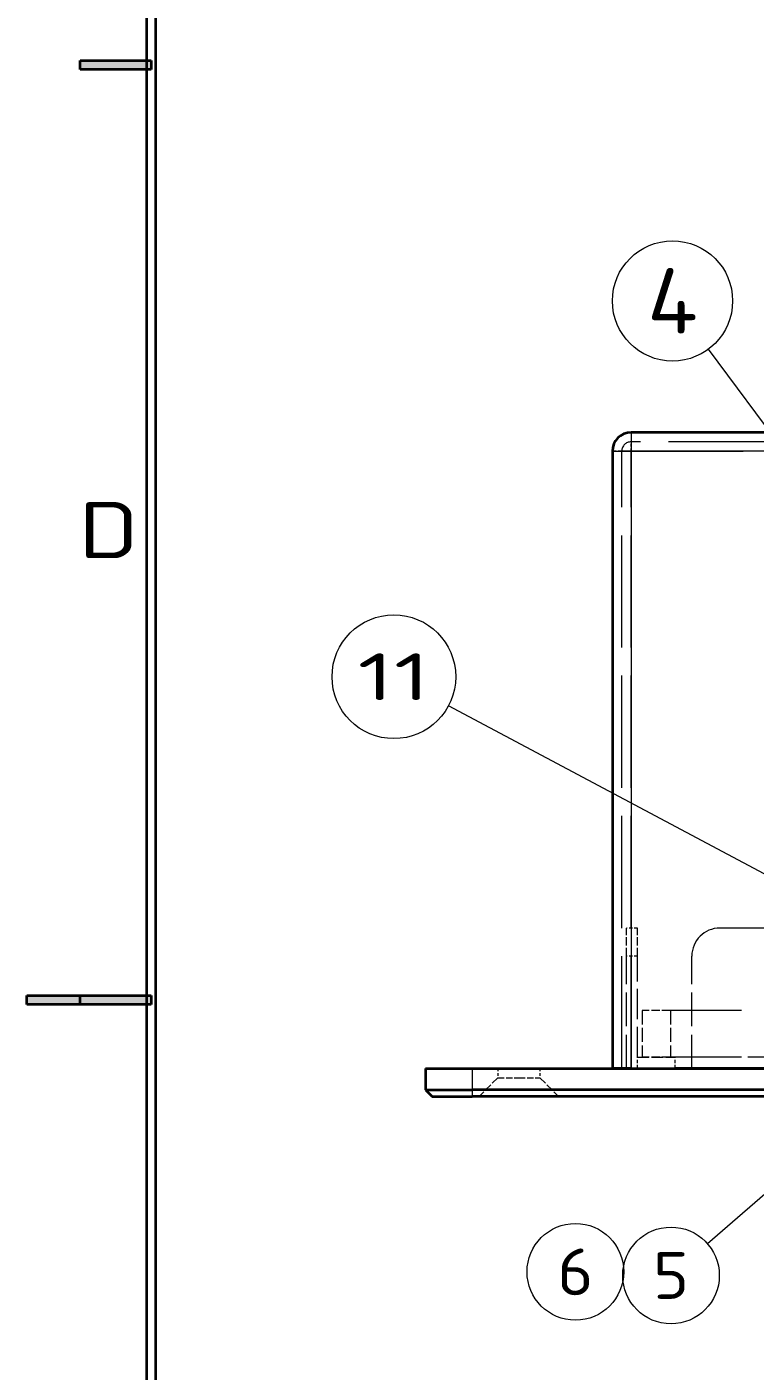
# Model space of a CAD drawing. Extents: x 23 to 587, y 4 to 413.
# Drawn here: x 23.4 to 62.3, y 198.7 to 270.5 of the extents above; entities that cross this region are included whole.
import ezdxf
from ezdxf.enums import TextEntityAlignment as Align

# ---------------------------------------------------------------- set-up
doc = ezdxf.new("R2010")
doc.units = 0
doc.linetypes.add('DASHED', pattern=[15, 12, -3])
doc.layers.get('0').update_dxf_attribs({"lineweight": 13})
doc.layers.add('3', color=7, linetype='Continuous', lineweight=13)
doc.styles.get("Standard").update_dxf_attribs({"font": 'isocp.shx'})

# ---------------------------------------------------------------- blocks, each defined once
blk = doc.blocks.new('BLOCK6470')
at = {"layer": '3', "color": 7, "lineweight": 13}
blk.add_text('D', height=3, dxfattribs=at).set_placement((26.112, 242.133), (29.343, 242.133), align=Align.FIT)
blk = doc.blocks.new('BLOCK6623')
at = {"layer": '3', "color": 7, "lineweight": 5}
blk.add_solid([(26.2, 218.262), (26.2, 218.738), (30, 218.262), (30, 218.738)], dxfattribs=at)
blk = doc.blocks.new('BLOCK6629')
at = {"layer": '3', "color": 7, "lineweight": 5}
blk.add_solid([(30, 218.738), (30, 218.262), (23.35, 218.738), (23.35, 218.262)], dxfattribs=at)
blk = doc.blocks.new('BLOCK6630')
at = {"layer": '3', "color": 7, "lineweight": 5}
blk.add_solid([(26.206, 268.263), (26.206, 268.737), (30.006, 268.263), (30.006, 268.737)], dxfattribs=at)
blk = doc.blocks.new('BLOCK6907')
at = {"color": 7, "lineweight": 13}
blk.add_line((-37.32, 2.26), (-59.83, -17.26), dxfattribs=at)
blk.add_circle((-63.73, -20.65), 5.17, dxfattribs=at)
blk.add_solid([(-39.56, -1.05), (-37.32, 2.26), (-40.91, 0.51)], dxfattribs=at)
blk.add_text('5', height=5, dxfattribs=at).set_placement((-65.67, -23.15), (-61.79, -23.15), align=Align.FIT)
blk = doc.blocks.new('BLOCK6912')
at = {"color": 7, "lineweight": 13}
blk.add_line((-35, 12.32), (-87.54, 40.27), dxfattribs=at)
blk.add_lwpolyline([(-38.9, 13.22), (-35, 12.32), (-37.92, 15.05)], dxfattribs=at)
blk.add_circle((-93.38, 43.38), 6.62, dxfattribs=at)
blk.add_text('11', height=5, dxfattribs=at).set_placement((-97.27, 40.88), (-89.5, 40.88), align=Align.FIT)
blk = doc.blocks.new('BLOCK6913')
at = {"color": 7, "lineweight": 13}
blk.add_line((-38.5, 49.83), (-59.73, 78.4), dxfattribs=at)
blk.add_lwpolyline([(-41.64, 52.31), (-38.5, 49.83), (-39.97, 53.55)], dxfattribs=at)
blk.add_circle((-63.57, 83.57), 6.43, dxfattribs=at)
blk.add_text('4', height=7, dxfattribs=at).set_placement((-66.29, 80.07), (-60.85, 80.07), align=Align.FIT)
blk = doc.blocks.new('BLOCK6914')
at = {"color": 7, "lineweight": 13}
blk.add_circle((-73.96, -20.26), 5.17, dxfattribs=at)
blk.add_text('6', height=5, dxfattribs=at).set_placement((-75.9, -22.76), (-72.02, -22.76), align=Align.FIT)
blk = doc.blocks.new('BLOCK6915')
at = {"color": 7, "lineweight": 13, "ltscale": 0.05}
for p in [(-68, 69.5), (-70, 67.5)]:
    blk.add_line(p, (-68, 67.5), dxfattribs=at)
at = {"color": 7, "lineweight": 35}
for p, q in [((68, 69.5), (-68, 69.5)), ((-70, 67.5), (-70, 1.5)), ((-85, 1.5), (85, 1.5)), ((-68, 1.5), (68, 1.5)), ((61.5, 1.5), (-61.5, 1.5)), ((85, -0.8), (-85, -0.8)), ((85, -1.5), (-85, -1.5))]:
    blk.add_line(p, q, dxfattribs=at)
at = {"color": 7, "linetype": 'DASHED', "lineweight": 13, "ltscale": 0.05}
for p, q in [((-68, 69.5), (-68, 67.5)), ((-68, 67.5), (-70, 67.5))]:
    blk.add_line(p, q, dxfattribs=at)
at = {"color": 7, "linetype": 'DASHED', "lineweight": 13}
for p, q in [((68, 68.5), (-68, 68.5)), ((-69, 1.5), (-69, 67.5)), ((68, 67.5), (-68, 67.5)), ((-68, 1.5), (-68, 67.5)), ((-68, 1.5), (-68, 67.5)), ((-68, 1.5), (-68, 67.5)), ((68, 67.5), (-68, 67.5)), ((-68, 67.5), (68, 67.5)), ((58.5, 16.5), (-58.5, 16.5)), ((63.8, 7.7), (-63.8, 7.7)), ((63.8, 2.7), (-63.8, 2.7)), ((61.5, 2.7), (-61.5, 2.7)), ((-85, -0.8), (85, -0.8))]:
    blk.add_line(p, q, dxfattribs=at)
at = {"color": 7, "linetype": 'DASHED', "lineweight": 13, "ltscale": 0.025}
for p, q in [((-68, 68.5), (-68, 67.5)), ((-68, 67.5), (-68, 68.5)), ((-68, 67.5), (-69, 67.5)), ((-68, 67.5), (-69, 67.5)), ((-82.25, 1.5), (-82.25, 0.5)), ((-82.25, 1.5), (-82.25, 0.5)), ((-77.75, 1.5), (-77.75, 0.5)), ((-77.75, 1.5), (-77.75, 0.5))]:
    blk.add_line(p, q, dxfattribs=at)
at = {"color": 7, "lineweight": 13}
for p, q in [((68, 67.5), (-68, 67.5)), ((-68, 67.5), (-68, 1.5))]:
    blk.add_line(p, q, dxfattribs=at)
at = {"color": 7, "linetype": 'DASHED', "lineweight": 13, "ltscale": 0.075}
for p, q in [((-68.5, 13.5), (-68.5, 16.5)), ((-67.3, 13.5), (-67.3, 16.5)), ((-63.8, 7.7), (-66.8, 7.7)), ((-63.8, 2.7), (-66.8, 2.7))]:
    blk.add_line(p, q, dxfattribs=at)
at = {"color": 7, "linetype": 'DASHED', "lineweight": 13, "ltscale": 0.03}
for p, q in [((-67.3, 16.5), (-68.5, 16.5)), ((-67.3, 13.5), (-68.5, 13.5)), ((-67.3, 13.5), (-68.5, 13.5)), ((-67.3, 1.5), (-67.3, 2.7)), ((-63.3, 1.5), (-63.3, 2.7)), ((-63.3, 1.5), (-63.3, 2.7))]:
    blk.add_line(p, q, dxfattribs=at)
at = {"color": 7, "linetype": 'DASHED', "lineweight": 13, "ltscale": 0.3}
for p, q in [((-68.5, 1.5), (-68.5, 13.5)), ((-61.5, 1.5), (-61.5, 13.5))]:
    blk.add_line(p, q, dxfattribs=at)
at = {"color": 7, "linetype": 'DASHED', "lineweight": 13, "ltscale": 0.27}
blk.add_line((-67.3, 2.7), (-67.3, 13.5), dxfattribs=at)
at = {"color": 7, "linetype": 'DASHED', "lineweight": 13, "ltscale": 0.125}
for p, q in [((-66.8, 7.7), (-66.8, 2.7)), ((-63.8, 7.7), (-63.8, 2.7)), ((-63.8, 7.7), (-63.8, 2.7)), ((-90, -0.8), (-85, -0.8))]:
    blk.add_line(p, q, dxfattribs=at)
at = {"color": 7, "lineweight": 35, "ltscale": 0.125}
for p, q in [((-90, 1.5), (-85, 1.5)), ((-90, -0.8), (-85, -0.8))]:
    blk.add_line(p, q, dxfattribs=at)
at = {"color": 7, "lineweight": 35, "ltscale": 0.0575}
blk.add_line((-90, 1.5), (-90, -0.8), dxfattribs=at)
at = {"color": 7, "lineweight": 13, "ltscale": 0.0575}
blk.add_line((-85, 1.5), (-85, -0.8), dxfattribs=at)
at = {"color": 7, "linetype": 'DASHED', "lineweight": 13, "ltscale": 0.0575}
blk.add_line((-85, 1.5), (-85, -0.8), dxfattribs=at)
at = {"color": 7, "lineweight": 35, "ltscale": 0.05}
blk.add_line((-68, 1.5), (-70, 1.5), dxfattribs=at)
at = {"color": 7, "lineweight": 35, "ltscale": 0.03}
blk.add_line((-68.5, 1.5), (-67.3, 1.5), dxfattribs=at)
at = {"color": 7, "linetype": 'DASHED', "lineweight": 13, "ltscale": 0.1}
blk.add_line((-67.3, 2.7), (-63.3, 2.7), dxfattribs=at)
at = {"color": 7, "lineweight": 35, "ltscale": 0.1}
blk.add_line((-67.3, 1.5), (-63.3, 1.5), dxfattribs=at)
at = {"color": 7, "linetype": 'DASHED', "lineweight": 13, "ltscale": 0.045}
blk.add_line((-61.5, 2.7), (-63.3, 2.7), dxfattribs=at)
at = {"color": 7, "lineweight": 35, "ltscale": 0.045}
blk.add_line((-61.5, 1.5), (-63.3, 1.5), dxfattribs=at)
at = {"color": 7, "linetype": 'DASHED', "lineweight": 13, "ltscale": 0.070711}
for p, q in [((-82.25, 0.5), (-84.25, -1.5)), ((-82.25, 0.5), (-84.25, -1.5)), ((-77.75, 0.5), (-75.75, -1.5)), ((-77.75, 0.5), (-75.75, -1.5))]:
    blk.add_line(p, q, dxfattribs=at)
at = {"color": 7, "linetype": 'DASHED', "lineweight": 13, "ltscale": 0.05625}
for p, q in [((-82.25, 0.5), (-80, 0.5)), ((-82.25, 0.5), (-80, 0.5)), ((-80, 0.5), (-77.75, 0.5)), ((-80, 0.5), (-77.75, 0.5))]:
    blk.add_line(p, q, dxfattribs=at)
at = {"color": 7, "lineweight": 35, "ltscale": 0.024749}
blk.add_line((-90, -0.8), (-89.3, -1.5), dxfattribs=at)
at = {"color": 7, "lineweight": 13, "ltscale": 0.0175}
blk.add_line((-85, -0.8), (-85, -1.5), dxfattribs=at)
at = {"color": 7, "linetype": 'DASHED', "lineweight": 13, "ltscale": 0.0175}
blk.add_line((-85, -0.8), (-85, -1.5), dxfattribs=at)
at = {"color": 7, "lineweight": 35, "ltscale": 0.1075}
blk.add_line((-89.3, -1.5), (-85, -1.5), dxfattribs=at)
at = {"color": 7, "lineweight": 35}
blk.add_arc((-68, 67.5), 2, 90, 180, dxfattribs=at)
at = {"color": 7, "linetype": 'DASHED', "lineweight": 13}
for centre, radius in [((-68, 67.5), 1), ((-58.5, 13.5), 3)]:
    blk.add_arc(centre, radius, 90, 180, dxfattribs=at)

msp = doc.modelspace()

# ---------------------------------------------------------------- linework, layer by layer
at = {"layer": '3', "color": 7, "lineweight": 35}
for p, q in [((29.7625, 9.7625), (29.7625, 407)), ((30.2375, 407), (30.2375, 10.2375))]:
    msp.add_line(p, q, dxfattribs=at)
at = {"layer": '3', "color": 7, "lineweight": 35, "ltscale": 0.011875}
for p, q in [((26.2062, 268.2625), (26.2062, 268.7375)), ((30.0062, 268.7375), (30.0062, 268.2625)), ((30.0062, 268.7375), (30.0062, 268.2625)), ((23.35, 218.2625), (23.35, 218.7375)), ((26.2, 218.2625), (26.2, 218.7375)), ((30, 218.7375), (30, 218.2625)), ((30, 218.7375), (30, 218.2625))]:
    msp.add_line(p, q, dxfattribs=at)
at = {"layer": '3', "color": 7, "lineweight": 35, "ltscale": 0.095}
for p, q in [((26.2062, 268.7375), (30.0062, 268.7375)), ((30.0062, 268.2625), (26.2062, 268.2625)), ((26.2, 218.7375), (30, 218.7375)), ((30, 218.2625), (26.2, 218.2625))]:
    msp.add_line(p, q, dxfattribs=at)
at = {"layer": '3', "color": 7, "lineweight": 35, "ltscale": 0.16625}
for p, q in [((23.35, 218.7375), (30, 218.7375)), ((30, 218.2625), (23.35, 218.2625))]:
    msp.add_line(p, q, dxfattribs=at)

# ---------------------------------------------------------------- block references
at = {"lineweight": 0, "xscale": 0.5, "yscale": 0.5, "zscale": 0.5}
for name in ['BLOCK6913', 'BLOCK6915', 'BLOCK6912', 'BLOCK6907', 'BLOCK6914']:
    msp.add_blockref(name, (89.6743, 214.1001), dxfattribs=at)
at = {"layer": '3', "lineweight": 0}
for name in ['BLOCK6630', 'BLOCK6470', 'BLOCK6629', 'BLOCK6623']:
    msp.add_blockref(name, (0, 0), dxfattribs=at)

doc.saveas('drawing.dxf')
